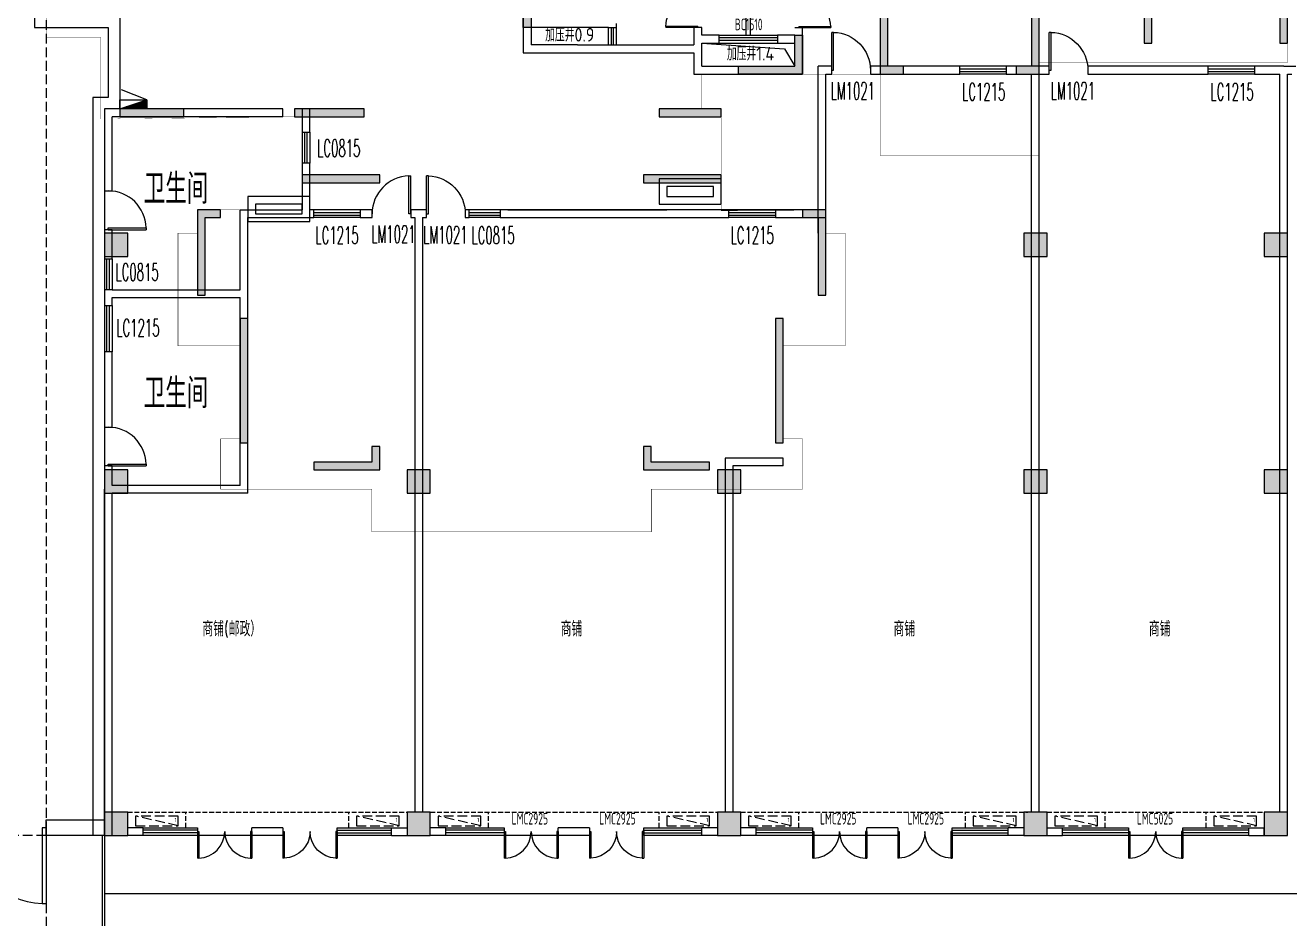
# Model space of a CAD drawing. Header units: millimetres. Extents: x 36720183 to 38160956, y 58934012 to 60388477.
# Drawn here: x 37524127 to 37556717, y 59273601 to 59296624 of the extents above; entities that cross this region are included whole.
import ezdxf

# ---------------------------------------------------------------- set-up
doc = ezdxf.new("R2010")
doc.units = ezdxf.units.MM
doc.header["$LTSCALE"] = 1000
doc.header["$MEASUREMENT"] = 0
doc.linetypes.add('DASH', pattern=[0.35, 0.25, -0.1])
for name, color, linetype in [('@YL', 2, 'Continuous'), ('@围墙', 5, 'Continuous'), ('@填充', 8, 'Continuous'), ('@铺装', 2, 'Continuous'), ('C_Wall', 6, 'Continuous'), ('COLUMN', 9, 'Continuous'), ('CURTWALL', 4, 'Continuous'), ('DIM_LEAD', 3, 'Continuous'), ('PUB_DIM', 3, 'Continuous'), ('PUB_HATCH', 8, 'Continuous'), ('PUB_TEXT', 7, 'Continuous'), ('TEXT', 1, 'Continuous'), ('WALL', 4, 'Continuous'), ('WINDOW', 2, 'Continuous'), ('WINDOW_TEXT', 3, 'Continuous'), ('扑救面', 2, 'Continuous'), ('水X-EQU', 200, 'Continuous'), ('空调', 115, 'Continuous'), ('空调机位', 7, 'Continuous'), ('首层轮廓', 6, 'Continuous')]:
    doc.layers.add(name, color=color, linetype=linetype)
doc.layers.add('水管井及降板', color=3, linetype='Continuous', plot=False)
doc.styles.add('_TCH_WINDOW', font='SIMPLEX.shx', dxfattribs={"width": 0.7, "height": 3.5, "bigfont": 'GBCBIG.shx'})
doc.styles.get("Standard").update_dxf_attribs({"font": 'gbenor.shx', "bigfont": 'gbcbig.shx'})

# ---------------------------------------------------------------- blocks, each defined once
blk = doc.blocks.new('A$C0E546E4F')
at = {"layer": '水X-EQU'}
h = blk.add_hatch(dxfattribs=at)
h.set_pattern_fill('ANSI31', color=256, scale=80, style=0)
h.set_pattern_definition([(45, (-34231878.30926008, -36246077.90158475), (-7.071067811865475, 7.071067811865476), [])])
h.paths.add_polyline_path([(0, 240), (0, 0), (699.9999999925494, 0)])
for p, q in [((0, 240), (659.3427238762379, 493.2282912358642)), ((699.9999999925494, 0), (0, 240))]:
    blk.add_line(p, q, dxfattribs=at)
blk.add_lwpolyline([(0, 240), (0, 0), (699.9999999925494, 0), (699.9999999925494, 240)], close=True, dxfattribs=at)
blk = doc.blocks.new('$DorLib2D$00000001')
for p, q in [((0.45, 0.9750000000000001), (0.5000000000000002, 0.9750000000000001)), ((0.45, 0), (0.45, 0.9750000000000001)), ((0.5, 0), (0.5, 0.9750000000000001)), ((0.5, 0), (0.45, 0))]:
    blk.add_line(p, q)
at = {"lineweight": 13}
blk.add_arc((0.475, 0), 0.975, 91.4692835813538, 180, dxfattribs=at)
blk = doc.blocks.new('$TCHSYS$WIN2D')
for p, q in [((-0.5, 0.5), (0.5, 0.5)), ((0.5, 0.1666666666666666), (-0.5, 0.1666666666666666)), ((0.5, -0.1666666666666667), (-0.5, -0.1666666666666667)), ((-0.4999999999999999, -0.5), (0.5, -0.5))]:
    blk.add_line(p, q)
blk = doc.blocks.new('_FZH')
blk.add_lwpolyline([(-0.499999999992724, -0.4999999999854481), (0.499999999992724, -0.4999999999854481), (0.499999999992724, 0.5000000000145519), (-0.499999999992724, 0.5000000000145519)], close=True)
at = {"layer": 'PUB_HATCH'}
blk.add_solid([(-0.499999999992724, -0.4999999999854481), (0.499999999992724, -0.4999999999854481), (-0.499999999992724, 0.5000000000145519), (0.499999999992724, 0.5000000000145519)], dxfattribs=at)
blk = doc.blocks.new('$DorLib2D$00000002')
for p, q in [((-0.5, -5.684341886080802e-17), (-0.5000000000000007, 0.4875)), ((-0.4750000000000007, 0.4875), (-0.5000000000000007, 0.4875)), ((-0.475, -2.842170943040401e-17), (-0.4750000000000007, 0.4875)), ((0.475, -2.842170943040401e-17), (0.4750000000000007, 0.4875)), ((0.4750000000000007, 0.4875), (0.5000000000000007, 0.4875)), ((0.5, -5.684341886080802e-17), (0.5000000000000007, 0.4875)), ((-0.5, -5.684341886080802e-17), (-0.475, -2.842170943040401e-17)), ((0.5, -5.684341886080802e-17), (0.475, -2.842170943040401e-17))]:
    blk.add_line(p, q)
at = {"lineweight": 13}
for centre, start, end in [((-0.4875, -4.263256414560601e-17), 0, 88.53071641864632), ((0.4875, -4.263256414560601e-17), 91.4692835813537, 180)]:
    blk.add_arc(centre, 0.4875, start, end, dxfattribs=at)
blk = doc.blocks.new('56d34')
at = {"layer": '@铺装', "color": 2, "ltscale": 0.2}
blk.add_line((526097.2758195428, 15768.51332169771), (524697.2757823272, 15768.51332169771), dxfattribs=at)
at = {"layer": 'CURTWALL', "color": 2}
for p, q in [((523197.2758195428, 15968.51323900372), (524697.275724764, 15968.5132465139)), ((524697.2754122643, 15901.84660857916), (523197.2758195428, 15901.84657233953)), ((524697.2754122643, 15835.1798844412), (523197.2758195428, 15835.1799056679)), ((524697.275724764, 15768.5132465139), (523197.2758195428, 15768.51323900372)), ((524697.275724764, 15968.5132465139), (524697.275724764, 15768.5132465139)), ((526097.2758195428, 15768.51323900372), (526097.2758195428, 15968.51323900372)), ((526897.2405093564, 15968.51323900372), (526897.2405093564, 15768.51323900372)), ((528297.2404122679, 15768.5132465139), (528297.2404122679, 15968.5132465139)), ((528297.2404122679, 15968.5132465139), (529797.2405093564, 15968.51323900372)), ((528297.2404122679, 15901.84652237594), (529797.2405093564, 15901.84657233953)), ((528297.2404122679, 15835.17997065187), (529797.2405093564, 15835.1799056679)), ((529797.2405093564, 15768.51323900372), (528297.2404122679, 15768.5132465139))]:
    blk.add_line(p, q, dxfattribs=at)
at = {"layer": 'WALL', "color": 0}
for p, q in [((523197.2758197663, 15768.51323900372), (523197.2758193193, 15968.51323900372)), ((529797.2405093564, 15768.51323900372), (529797.2405093564, 15968.51323900372))]:
    blk.add_line(p, q, dxfattribs=at)
at = {"layer": 'WALL'}
for p, q in [((526897.2405093564, 15968.51323900372), (526097.2758195428, 15968.51323900372)), ((526897.2405093564, 15768.51332169771), (526097.2758195428, 15768.51332169771))]:
    blk.add_line(p, q, dxfattribs=at)
at = {"layer": '空调', "color": 0, "linetype": 'DASH', "ltscale": 0.5}
for p, q in [((522797.2758198855, 16368.42236685753), (530197.2758199153, 16368.42236685753)), ((524297.2758198855, 15968.42236688733), (524297.2758198855, 16368.42236685753)), ((528697.2758197216, 15968.42236688733), (528697.2758197216, 16368.42236685753))]:
    blk.add_line(p, q, dxfattribs=at)
at = {"layer": '空调机位', "linetype": 'DASH'}
for points in [[(524097.2758200765, 16018.42236690223), (524097.2758200169, 16268.42236673832), (522997.2758200318, 16268.42236675322), (522997.2758201286, 16018.42236667871)], [(529997.2758199126, 16018.42236581445), (529997.275819853, 16268.42236565053), (528897.2758198678, 16268.42236566544), (528897.2758199647, 16018.42236559093)]]:
    blk.add_lwpolyline(points, close=True, dxfattribs=at)
for points in [[(524097.2758200765, 16018.42236690223), (522997.2758200169, 16268.42236672342)], [(529997.2758199126, 16018.42236581445), (528897.275819853, 16268.42236563563)]]:
    blk.add_lwpolyline(points, dxfattribs=at)
at = {"layer": 'WINDOW', "color": 0, "xscale": -1400, "yscale": -1400, "zscale": 1400}
blk.add_blockref('$DorLib2D$00000002', (525397.2758195428, 15868.51323900372), dxfattribs=at)
at = {"layer": 'WINDOW', "color": 0, "xscale": -1400, "yscale": 1400, "zscale": 1400, "rotation": 180}
blk.add_blockref('$DorLib2D$00000002', (527597.2405093564, 15868.51323900372), dxfattribs=at)
at = {"layer": 'PUB_TEXT', "color": 0}
for p in [(524002.6503687426, 16115.60670714825), (529902.6503685787, 16115.60670606047)]:
    blk.add_text('1', height=105, dxfattribs=at).set_placement(p)
at = {"layer": 'WINDOW_TEXT', "width": 0.7}
for p in [(524894.2726606159, 16051.08696593817), (527152.2726606159, 16051.08696593817)]:
    blk.add_text('LMC2925', height=300, dxfattribs=at).set_placement(p)
blk = doc.blocks.new('54s32s')
at = {"layer": '@铺装', "color": 2, "ltscale": 0.2}
blk.add_line((423405.9337053127, 143425.8900792757), (422005.933668097, 143425.8900792757), dxfattribs=at)
at = {"layer": 'CURTWALL', "color": 2}
for p, q in [((420305.9337053127, 143625.8899965817), (422005.9339226983, 143625.8899738574)), ((422005.933644814, 143559.2233731085), (420305.9337053127, 143559.2233299175)), ((422005.933644814, 143492.5566723654), (420305.9337053127, 143492.5566632459)), ((422005.9339226983, 143425.8899716148), (420305.9337053127, 143425.8899965817)), ((422005.9339226983, 143625.8899738574), (422005.9339226983, 143425.8899716148)), ((423405.9336101986, 143425.8899716148), (423405.9336101986, 143625.8899738574)), ((423405.9336101986, 143625.8899738574), (425105.9122440978, 143625.889996578)), ((425105.9122440978, 143559.2233299138), (423405.9336291156, 143559.2233731085)), ((425105.9122440978, 143492.5566632422), (423405.9336291156, 143492.5566723654)), ((425105.9122440978, 143425.889996578), (423405.9336101986, 143425.8899716148))]:
    blk.add_line(p, q, dxfattribs=at)
at = {"layer": 'WALL'}
for p, q in [((419905.9337052084, 143625.8899956727), (420305.9337050891, 143625.8899965817)), ((419905.9337056554, 143425.8899956727), (419905.9337052084, 143625.8899956727)), ((419905.9337056554, 143425.8899956727), (420305.9337055362, 143425.8899965817)), ((425105.9122440978, 143625.8899824442), (425505.9475546568, 143625.8899824517)), ((425105.9122440978, 143425.8899824442), (425505.9475546568, 143425.8899824517)), ((425505.9475546568, 143425.8899824517), (425505.9475546568, 143625.8899824517))]:
    blk.add_line(p, q, dxfattribs=at)
at = {"layer": 'WALL', "color": 0}
for p, q in [((420305.9337055362, 143425.8899965817), (420305.9337050891, 143625.8899965817)), ((425105.9122440978, 143425.8899824442), (425105.9122440978, 143625.8899824442))]:
    blk.add_line(p, q, dxfattribs=at)
at = {"layer": '空调', "color": 0, "linetype": 'DASH', "ltscale": 0.5}
for p, q in [((419905.9337053127, 144025.8899823809), (425505.9475546568, 144025.8899844484)), ((421405.9337053127, 143625.8899824107), (421405.9337053127, 144025.8899823809)), ((424005.7784606903, 143625.889982407), (424005.7784606903, 144025.8899823772))]:
    blk.add_line(p, q, dxfattribs=at)
at = {"layer": '空调机位', "linetype": 'DASH'}
for points in [[(421205.9337055087, 143675.8899824265), (421205.9337054491, 143925.8899822626), (420105.933705464, 143925.8899822775), (420105.9337055609, 143675.889982203)], [(425305.7784608863, 143675.889981335), (425305.7784608267, 143925.8899811711), (424205.7784608416, 143925.889981186), (424205.7784609385, 143675.8899811115)]]:
    blk.add_lwpolyline(points, close=True, dxfattribs=at)
for points in [[(421205.9337055087, 143675.8899824265), (420105.9337054491, 143925.8899822477)], [(425305.7784608863, 143675.889981335), (424205.7784608267, 143925.8899811562)]]:
    blk.add_lwpolyline(points, dxfattribs=at)
at = {"layer": 'WINDOW', "color": 0, "xscale": 1400, "yscale": 1400, "zscale": 1400, "rotation": 180}
blk.add_blockref('$DorLib2D$00000002', (422705.9337053201, 143525.8899965817), dxfattribs=at)
at = {"layer": 'PUB_TEXT', "color": 0}
for p in [(421111.3082541749, 143773.0743226726), (425211.1530095525, 143773.0743215811)]:
    blk.add_text('1', height=105, dxfattribs=at).set_placement(p)
at = {"layer": 'WINDOW_TEXT', "width": 0.7}
blk.add_text('LMC5025', height=300, dxfattribs=at).set_placement((422219.430546043, 143708.1815150182))
blk = doc.blocks.new('A$C7A871CF6')
at = {"layer": 'C_Wall'}
for points in [[(-11599.99999925494, 9800), (-9899.999998701736, 9800), (-9899.999998701736, 9600), (-11599.99999925494, 9600)], [(-3699.999999998836, 9800.000000280095), (-1999.999999441206, 9800.000000280095), (-1999.999999441206, 9600.000000280095), (-3699.999999998836, 9600.000000280095)], [(-12800.04305876791, 9100.000000190921), (-12799.99999888241, 6300), (-12999.99999888241, 6300), (-13000.04305876791, 9100.000000190921)], [(-599.9999998137355, 9100.000000280794), (-599.999999627471, 6300.000000280095), (-799.999999627471, 6300.000000280095), (-799.9999998137355, 9100.000000280794)], [(-6700, 6599.995026633609), (-6700, 3599.995026633609), (-6899.999618530273, 3599.995026633609), (-6899.999618530273, 6599.995026633609)], [(-14100.04267655313, 3799.906525810715), (-13700.04267655313, 3799.906525810715), (-13700.04267655313, 3599.906525810715), (-14300.04267655313, 3599.906525810715), (-14299.94353091344, 5999.999999955297), (-14099.94353091344, 5999.999999955297)], [(500.0000001862645, 6000.000000373228), (700.0000001862645, 6000.000000373228), (700.0000001862645, 3600.000000324799), (100.0005723908544, 3600.000000324799), (100.0005723908544, 3800.000000324799), (500.0000001862645, 3800.000000324799)], [(-1500.000000465196, 1600.000000231666), (-2200, 1600.000000231666), (-2200, 1200.000000138534), (-1500.000000465196, 1200.000000138534)], [(-17399.91464354144, 1300.005354961846), (-17400.00000000047, -1499.999806847656), (-17600.00000000047, -1499.999806847656), (-17599.91464354144, 1300.005354961846)], [(-12899.95002746582, 1299.98548999941), (-12899.95002746582, -350.0145100005902), (-13099.95002746582, -350.0145100005902), (-13099.95002746582, 1099.98548999941), (-13750.00273324549, 1099.995026977267), (-13750.00273324549, 1299.995026977267)], [(199.9588014557958, -800.0099465602543), (-0.04119854420423508, -800.0099465602543), (0, 0), (-1999.99988079071, 0), (-1999.999999813735, -699.9998092651367), (-2199.999993853271, -700), (-2199.999874830246, 0), (-2200.000005960464, 200), (-2000.000011920929, 200), (200, 200)], [(1900.085067749023, 300.084672128316), (2500.08544921875, 300.084672128316), (2500.08544921875, 100.084672128316), (2100.085639939643, 100.0843564292882), (2100.08659362793, -1350.003638113383), (1900.08659362793, -1350.004782522563)], [(5499.999618530273, 300.084672128316), (6100.000381469727, 300.084672128316), (6100.000381469727, -1349.915137136821), (5899.999618530273, -1349.915137136821), (5899.999618530273, 100.084672128316), (5499.999618530273, 100.084672128316)], [(-4199.999999813735, -299.9998092651367), (-4199.999618344009, -899.9996185302734), (-4399.999618344009, -899.9998092651367), (-4399.999809078872, -499.9998092651367), (-7000.000190548599, -499.9998092651367), (-7000.000190548599, -299.9998092651367)], [(9000.085448601749, -499.9950292559806), (9000.085448601749, -2149.995029255981), (8800.085448601749, -2149.995029255981), (8800.085448601749, -499.9950292559806)], [(-19300.08354187012, -1499.919333303813), (-19300.08354187012, -2949.919214094523), (-19500.08354187012, -2949.919214094523), (-19500.08354187012, -1299.919333303813), (-18900.08354187012, -1299.919333303813), (-18900.08354187012, -1499.919333303813)], [(-9300.000395474024, -1500.000728959218), (-9300.000395474024, -1100.000728959218), (-9500.000395474024, -1100.000728959218), (-9500.000395474024, -1700.000728959218), (-7850.00039817486, -1700.000728400424), (-7850.00039817486, -1500.000212129671)], [(12499.99999981397, -1499.995006116806), (12500.08583050221, -3149.994910749374), (12300.08583050221, -3149.994910749374), (12299.99999981397, -1499.995006116806)], [(-1.192092895507812e-05, -2599.999999768334), (-1.192092895507812e-05, -4999.999904400902), (199.999988079071, -4999.999904400902), (199.999988079071, -2599.999999768334)], [(-19299.98843565327, -3750.005110627273), (-19299.98843565327, -5400.004967576126), (-19499.98843565327, -5400.004967576126), (-19499.98843565327, -3750.005110627273)], [(-15800.08506774902, -3750.005065875594), (-15800.08506774902, -5400.004970508162), (-16000.08506774902, -5400.004970508162), (-16000.08506774902, -3750.005065875594)], [(12500.08583068848, -4100.09004100645), (12300.08583068848, -4100.09004100645), (12300.08583068848, -4500.09004100645), (10400.08506774902, -4500.09004100645), (10400.08506774902, -4700.09004100645), (12500.08583068848, -4700.09004100645)], [(-12900.08201599121, -5999.999618528644), (-12500.08506774902, -5999.999618528644), (-12500.08506774902, -6199.999618528644), (-13100.08506774902, -6199.999618528644), (-13100.00305101322, -4550.000047683716), (-12900.00305101322, -4549.998331069946)], [(-9199.999999254476, -4550.081609734567), (-8999.999999254476, -4550.081609734567), (-8999.999999254476, -6200.000190733001), (-9599.999999254476, -6200.000190733001), (-9599.999999254476, -6000.000190733001), (-9199.999999254476, -6000.000190733001)], [(-6800.000189989805, -6000.000381424092), (-6800.000189989805, -5199.999994691927), (-7000.000189989805, -5199.999994691927), (-7000.000189989805, -6200.000381424092), (-5350.000192690641, -6200.000380865298), (-5350.000192690641, -5999.999864594312)], [(-4899.999809265137, -7100.0045917877), (-3300, -7100.0045917877), (-3300, -7300.0045917877), (-4899.999809265137, -7300.0045917877)], [(4299.999618530273, -7100.0045917877), (6100.08544921875, -7100.0045917877), (6100.08544921875, -7300.0045917877), (4299.999618530273, -7300.0045917877)], [(8950.000000372529, -7100.0045917877), (10600.00000037253, -7100.0045917877), (10600.00000037253, -7300.0045917877), (8950.000000372529, -7300.0045917877)], [(-4899.999809265137, -8800.0045917877), (-2899.999952316284, -8800.0045917877), (-2899.999952316284, -9000.0045917877), (-4899.999809265137, -9000.0045917877)], [(3900, -8800.0045917877), (5899.999618530273, -8800.0045917877), (5899.999618530273, -9000.0045917877), (3900, -9000.0045917877)], [(-7599.999618530273, -9700.004210317973), (-7000.000011920929, -9700.004210317973), (-7000.000011920929, -9900.004210317973), (-7399.999618530273, -9900.004210317973), (-7399.999999441206, -11900.0049733019), (-7599.999999441206, -11900.0049733019)], [(8599.999618530273, -9700.004210317973), (8599.999618530273, -11900.0049733019), (8399.999618530273, -11900.0049733019), (8399.999618530273, -9900.004210317973), (8000.003039836884, -9900.004210317973), (8000.003039836884, -9700.004210317973)], [(-6300, -12500.00421031797), (-6300, -15700.00497325719), (-6500, -15700.00497325719), (-6500, -12500.00421031797)], [(7499.999618530273, -12500.00421031797), (7500.004196166992, -15700.00497325719), (7300.004196166992, -15700.00497325719), (7299.999618530273, -12500.00421031797)], [(-2900.000011920929, -16400.00497325743), (-4600.000011175871, -16400.00497325743), (-4600.000011175871, -16200.00497325719), (-3100.000011920929, -16200.00497325743), (-3100.000011920929, -15800.00421031797), (-2900.000011920929, -15800.00421031797)], [(4099.999988079071, -16200.00497325743), (5599.9999884516, -16200.00497325743), (5599.9999884516, -16400.00497325743), (3899.999988079071, -16400.00497325743), (3899.999988079071, -15800.00421031797), (4099.999988079071, -15800.00421031797)]]:
    blk.add_hatch(color=256, dxfattribs=at).paths.add_polyline_path(points)
for points in [[(-11599.99999925494, 9800), (-9899.999998701736, 9800), (-9899.999998701736, 9600), (-11599.99999925494, 9600)], [(-3699.999999998836, 9800.000000280095), (-1999.999999441206, 9800.000000280095), (-1999.999999441206, 9600.000000280095), (-3699.999999998836, 9600.000000280095)], [(-12800.04305876791, 9100.000000190921), (-12799.99999888241, 6300), (-12999.99999888241, 6300), (-13000.04305876791, 9100.000000190921)], [(-599.9999998137355, 9100.000000280794), (-599.999999627471, 6300.000000280095), (-799.999999627471, 6300.000000280095), (-799.9999998137355, 9100.000000280794)], [(-6700, 6599.995026633609), (-6700, 3599.995026633609), (-6899.999618530273, 3599.995026633609), (-6899.999618530273, 6599.995026633609)], [(-14100.04267655313, 3799.906525810715), (-13700.04267655313, 3799.906525810715), (-13700.04267655313, 3599.906525810715), (-14300.04267655313, 3599.906525810715), (-14299.94353091344, 5999.999999955297), (-14099.94353091344, 5999.999999955297)], [(500.0000001862645, 6000.000000373228), (700.0000001862645, 6000.000000373228), (700.0000001862645, 3600.000000324799), (100.0005723908544, 3600.000000324799), (100.0005723908544, 3800.000000324799), (500.0000001862645, 3800.000000324799)], [(-1500.000000465196, 1600.000000231666), (-2200, 1600.000000231666), (-2200, 1200.000000138534), (-1500.000000465196, 1200.000000138534)], [(-17399.91464354144, 1300.005354961846), (-17400.00000000047, -1499.999806847656), (-17600.00000000047, -1499.999806847656), (-17599.91464354144, 1300.005354961846)], [(-12899.95002746582, 1299.98548999941), (-12899.95002746582, -350.0145100005902), (-13099.95002746582, -350.0145100005902), (-13099.95002746582, 1099.98548999941), (-13750.00273324549, 1099.995026977267), (-13750.00273324549, 1299.995026977267)], [(-4199.999999813735, -299.9998092651367), (-4199.999618344009, -899.9996185302734), (-4399.999618344009, -899.9998092651367), (-4399.999809078872, -499.9998092651367), (-7000.000190548599, -499.9998092651367), (-7000.000190548599, -299.9998092651367)], [(9000.085448601749, -499.9950292559806), (9000.085448601749, -2149.995029255981), (8800.085448601749, -2149.995029255981), (8800.085448601749, -499.9950292559806)], [(-19300.08354187012, -1499.919333303813), (-19300.08354187012, -2949.919214094523), (-19500.08354187012, -2949.919214094523), (-19500.08354187012, -1299.919333303813), (-18900.08354187012, -1299.919333303813), (-18900.08354187012, -1499.919333303813)], [(-9300.000395474024, -1500.000728959218), (-9300.000395474024, -1100.000728959218), (-9500.000395474024, -1100.000728959218), (-9500.000395474024, -1700.000728959218), (-7850.00039817486, -1700.000728400424), (-7850.00039817486, -1500.000212129671)], [(12499.99999981397, -1499.995006116806), (12500.08583050221, -3149.994910749374), (12300.08583050221, -3149.994910749374), (12299.99999981397, -1499.995006116806)], [(-19299.98843565327, -3750.005110627273), (-19299.98843565327, -5400.004967576126), (-19499.98843565327, -5400.004967576126), (-19499.98843565327, -3750.005110627273)], [(-15800.08506774902, -3750.005065875594), (-15800.08506774902, -5400.004970508162), (-16000.08506774902, -5400.004970508162), (-16000.08506774902, -3750.005065875594)], [(-12900.08201599121, -5999.999618528644), (-12500.08506774902, -5999.999618528644), (-12500.08506774902, -6199.999618528644), (-13100.08506774902, -6199.999618528644), (-13100.00305101322, -4550.000047683716), (-12900.00305101322, -4549.998331069946)], [(-9199.999999254476, -4550.081609734567), (-8999.999999254476, -4550.081609734567), (-8999.999999254476, -6200.000190733001), (-9599.999999254476, -6200.000190733001), (-9599.999999254476, -6000.000190733001), (-9199.999999254476, -6000.000190733001)], [(-6800.000189989805, -6000.000381424092), (-6800.000189989805, -5199.999994691927), (-7000.000189989805, -5199.999994691927), (-7000.000189989805, -6200.000381424092), (-5350.000192690641, -6200.000380865298), (-5350.000192690641, -5999.999864594312)], [(-4899.999809265137, -7100.0045917877), (-3300, -7100.0045917877), (-3300, -7300.0045917877), (-4899.999809265137, -7300.0045917877)], [(4299.999618530273, -7100.0045917877), (6100.08544921875, -7100.0045917877), (6100.08544921875, -7300.0045917877), (4299.999618530273, -7300.0045917877)], [(8950.000000372529, -7100.0045917877), (10600.00000037253, -7100.0045917877), (10600.00000037253, -7300.0045917877), (8950.000000372529, -7300.0045917877)], [(-4899.999809265137, -8800.0045917877), (-2899.999952316284, -8800.0045917877), (-2899.999952316284, -9000.0045917877), (-4899.999809265137, -9000.0045917877)], [(3900, -8800.0045917877), (5899.999618530273, -8800.0045917877), (5899.999618530273, -9000.0045917877), (3900, -9000.0045917877)], [(-6300, -12500.00421031797), (-6300, -15700.00497325719), (-6500, -15700.00497325719), (-6500, -12500.00421031797)], [(7499.999618530273, -12500.00421031797), (7500.004196166992, -15700.00497325719), (7300.004196166992, -15700.00497325719), (7299.999618530273, -12500.00421031797)], [(-2900.000011920929, -16400.00497325743), (-4600.000011175871, -16400.00497325743), (-4600.000011175871, -16200.00497325719), (-3100.000011920929, -16200.00497325743), (-3100.000011920929, -15800.00421031797), (-2900.000011920929, -15800.00421031797), (-2900.000011920929, -16400.00497325743)]]:
    blk.add_lwpolyline(points, close=True, dxfattribs=at)
for points in [[(199.9588014557958, -800.0099465602543), (-0.04119854420423508, -800.0099465602543), (0, 0), (-1999.99988079071, 0), (-1999.999999813735, -699.9998092651367), (-2199.999993853271, -700), (-2199.999874830246, 0), (-2200.000005960464, 200), (-2000.000011920929, 200), (-2000.000011920929, 200), (200, 200), (199.9588014557958, -800.0099465602543)], [(1900.085067749023, 300.084672128316), (2500.08544921875, 300.084672128316), (2500.08544921875, 100.084672128316), (2100.085639939643, 100.0843564292882), (2100.08659362793, -1350.003638113383), (1900.08659362793, -1350.004782522563), (1900.085067749023, 300.084672128316)], [(5499.999618530273, 300.084672128316), (6100.000381469727, 300.084672128316), (6100.000381469727, -1349.915137136821), (5899.999618530273, -1349.915137136821), (5899.999618530273, 100.084672128316), (5499.999618530273, 100.084672128316), (5499.999618530273, 300.084672128316)], [(-1.192092895507812e-05, -2599.999999768334), (-1.192092895507812e-05, -4999.999904400902), (199.999988079071, -4999.999904400902), (199.999988079071, -2599.999999768334), (-1.192092895507812e-05, -2599.999999768334)], [(12500.08583068848, -4100.09004100645), (12300.08583068848, -4100.09004100645), (12300.08583068848, -4500.09004100645), (10400.08506774902, -4500.09004100645), (10400.08506774902, -4700.09004100645), (12500.08583068848, -4700.09004100645), (12500.08583068848, -4100.09004100645)], [(-7599.999618530273, -9700.004210317973), (-7000.000011920929, -9700.004210317973), (-7000.000011920929, -9900.004210317973), (-7399.999618530273, -9900.004210317973), (-7399.999999441206, -11900.0049733019), (-7599.999999441206, -11900.0049733019), (-7599.999618530273, -9700.004210317973)], [(8599.999618530273, -9700.004210317973), (8599.999618530273, -11900.0049733019), (8399.999618530273, -11900.0049733019), (8399.999618530273, -9900.004210317973), (8000.003039836884, -9900.004210317973), (8000.003039836884, -9700.004210317973), (8599.999618530273, -9700.004210317973)], [(4099.999988079071, -16200.00497325743), (5599.9999884516, -16200.00497325743), (5599.9999884516, -16400.00497325743), (3899.999988079071, -16400.00497325743), (3899.999988079071, -15800.00421031797), (4099.999988079071, -15800.00421031797), (4099.999988079071, -16200.00497325743)]]:
    blk.add_lwpolyline(points, dxfattribs=at)
blk = doc.blocks.new('$DorLib2D$00000225')
at = {"color": 0}
for p, q in [((0.4750000000000032, -0.001447885298549778), (0.4750000000000032, 0.7521225008925327)), ((0.4750000000000032, 0.7521225008925327), (0.5000000000000036, 0.7521225008925363)), ((0.5000000000000036, -0.001447885298549778), (0.5000000000000036, 0.7521225008925363)), ((-0.4999999999999982, -3.552713678800501e-15), (-0.5, 0.252035990386009)), ((-0.4750000000000014, 0.252035990386009), (-0.5, 0.252035990386009)), ((-0.4749999999999996, -3.552713678800501e-15), (-0.4750000000000014, 0.252035990386009)), ((-0.4749999999999996, -3.552713678800501e-15), (-0.4999999999999947, -3.552713678800501e-15)), ((0.4750000000000032, -0.001447885298549778), (0.4999999999999929, -0.001447885298549778))]:
    blk.add_line(p, q, dxfattribs=at)
for centre, radius, start, end in [((0.5046168020419071, -0.001920809357812914), 0.7546247204382253, 92.24926861260724, 179.7237749158362), ((-0.5007908120542499, 0.002572563917482285), 0.2507930763238999, 359.7898704778746, 84.09743784757413)]:
    blk.add_arc(centre, radius, start, end, dxfattribs=at)
blk = doc.blocks.new('553443')
at = {"layer": 'WALL'}
for p, q in [((705022.991600763, -901401.3232858074), (705022.991600763, -900709.6513814)), ((705022.991600763, -900709.6513814), (705142.9916008748, -900709.6513814)), ((705142.9916008748, -900709.6513814), (705142.9916008748, -904259.6513813068)), ((705022.991600763, -904259.6513813068), (705022.991600763, -901513.7232185048)), ((703682.9916018434, -902959.6513812584), (703882.9916020297, -902959.6513812584)), ((706482.9916007258, -902959.6513812584), (706282.9916005395, -902959.6513812584)), ((703882.9916020297, -904059.6513813515), (703682.9916018434, -904059.6513813515)), ((706282.9916005395, -904059.6513813515), (706482.9916007258, -904059.6513813515))]:
    blk.add_line(p, q, dxfattribs=at)
at = {"layer": 'WINDOW', "yscale": -1100, "zscale": -1100}
for p, xscale, rotation in [((703782.9916024022, -903509.6513813068), 1100, 270), ((706382.991600167, -903509.6513813068), -1100, 90)]:
    blk.add_blockref('$DorLib2D$00000225', p, dxfattribs=dict(at, xscale=xscale, rotation=rotation))
blk = doc.blocks.new('D1D2scpm')
at = {"layer": '@铺装', "color": 6, "ltscale": 0.2}
for p, q in [((36749.9984312728, -188762.52940882), (35349.9983940497, -188762.52940882)), ((52598.49843569845, -188762.5294289812), (51198.49839847535, -188762.5294289812))]:
    blk.add_line(p, q, dxfattribs=at)
at = {"layer": 'CURTWALL', "color": 6}
for p, q in [((33949.9984312728, -188562.529491514), (35349.99833648652, -188562.5294840038)), ((35349.99802399427, -188629.1961219385), (33949.9984312728, -188629.1961581782)), ((35349.99802399427, -188695.8628460765), (33949.9984312728, -188695.8628248498)), ((35349.99833648652, -188562.5294840038), (35349.99833648652, -188762.5294840038)), ((36749.9984312728, -188762.529491514), (36749.9984312728, -188562.529491514)), ((37549.96312107891, -188562.529491514), (37549.96312107891, -188762.529491514)), ((38949.96302399784, -188762.5294840038), (38949.96302399784, -188562.5294840038)), ((38949.96302399784, -188562.5294840038), (40349.96312107891, -188562.529491514)), ((38949.96302399784, -188629.1962081417), (40349.96312107891, -188629.1961581782)), ((38949.96302399784, -188695.8627598658), (40349.96312107891, -188695.8628248498)), ((49749.99843569845, -188562.5295116752), (51198.49834091216, -188562.5295041651)), ((51198.49802841991, -188629.1961420998), (49749.99843569845, -188629.1961783394)), ((51198.49802841991, -188695.8628662378), (49749.99843569845, -188695.8628450111)), ((51198.49834091216, -188562.5295041651), (51198.49834091216, -188762.5295041651)), ((52598.49843569845, -188762.5295116752), (52598.49843569845, -188562.5295116752)), ((53398.46312550455, -188562.5295116752), (53398.46312550455, -188762.5295116752)), ((54798.46302842349, -188762.5295041651), (54798.46302842349, -188562.5295041651)), ((54798.46302842349, -188562.5295041651), (56246.4699267447, -188562.5295116752)), ((54798.46302842349, -188629.196228303), (56246.4699267447, -188629.1961817816)), ((54798.46302842349, -188695.8627800271), (56246.4699267447, -188695.8628405258)), ((35349.99833648652, -188762.5294840038), (33949.9984312728, -188762.529491514)), ((40349.96312107891, -188762.529491514), (38949.96302399784, -188762.5294840038)), ((51198.49834091216, -188762.5295041651), (49749.99843569845, -188762.5295116752)), ((56246.4699267447, -188762.5295116752), (54798.46302842349, -188762.5295041651))]:
    blk.add_line(p, q, dxfattribs=at)
at = {"layer": 'PUB_DIM', "color": 6}
blk.add_lwpolyline([(48346.46821526438, -168341.2665823251), (50479.66953219473, -168488.2872117907), (50746.46821563691, -168941.2665873542)], dxfattribs=at)
at = {"layer": 'WALL', "color": 6}
for p, q in [((43746.46821545064, -162741.2665872127), (43746.46821545064, -168591.266587168)), ((46146.46821489185, -167941.266587168), (46146.46821489185, -167841.2665873095)), ((45146.46821563691, -167941.266587168), (43946.46821563691, -167941.266587168)), ((43946.46821563691, -167941.266587168), (43946.46821563691, -168391.2665872127)), ((45946.46821563691, -167941.266587168), (45146.46821563691, -167941.266587168)), ((45946.46821563691, -167941.266587168), (46146.46821489185, -167941.266587168)), ((48146.46821507812, -167941.2665872574), (48146.46821507812, -168391.2665823251)), ((48346.46821526438, -168141.2665821388), (48346.46821526438, -167941.2665872574)), ((48796.46821545064, -168141.2665821388), (48346.46821526438, -168141.2665821388)), ((48796.46821545064, -168341.2665823251), (48796.46821545064, -168141.2665821388)), ((50746.46821563691, -168141.2665821388), (50296.46821545064, -168141.2665821388)), ((50296.46821545064, -168141.2665821388), (50296.46821545064, -168341.2665823251)), ((50946.46821545064, -169141.2665873095), (50946.46821533144, -167941.2665872574)), ((45146.46821563691, -168391.2665872127), (43946.46821563691, -168391.2665872127)), ((45146.46821563691, -168391.2665872127), (48146.46821507812, -168391.2665872127)), ((45946.46821563691, -168391.2665872127), (46146.46821489185, -168391.2665823251)), ((48346.46821526438, -168341.2665823251), (48796.46821545064, -168341.2665823251)), ((48346.46821526438, -168941.2665821388), (48346.46821526438, -168341.2665823251)), ((50296.46821545064, -168341.2665823251), (50746.46821563691, -168341.2665823251)), ((50746.46821563691, -168941.2665871233), (50746.46821563691, -168341.2665823251)), ((43746.46821545064, -168591.266587168), (48146.46821507812, -168591.266587168)), ((48146.46821507812, -168591.266587168), (48146.46821507812, -169141.2665819451)), ((48146.46821507812, -169141.2665819451), (50946.46821489185, -169141.2665873095)), ((48346.46821526438, -168941.2665821388), (50746.46821563691, -168941.2665871233)), ((51346.32438670099, -173241.3471619561), (51346.32438670099, -168941.2614144683)), ((51696.32462780178, -168941.2614336163), (51346.32438670099, -168941.2614144757)), ((51546.32443508506, -169141.2614413127), (51696.32462780178, -169141.261398755)), ((51546.32443508506, -173441.3471673131), (51546.32443508506, -169141.2615073994)), ((51696.32462780178, -169141.261398755), (51696.32462780178, -168941.2614336163)), ((54996.32462779433, -168941.2614301071), (52696.32462780178, -168941.2614325508)), ((52696.32462780178, -168941.2614325508), (52696.32462780178, -169141.2613987476)), ((52696.32462780178, -169141.2613987476), (54996.32462780178, -169141.2613987252)), ((54996.32462780178, -169141.2613987252), (54996.32462779433, -168941.2614301071)), ((56946.46992595494, -168941.2614085153), (56196.32462780178, -168941.2614288256)), ((56196.32462780178, -168941.2614288256), (56196.32462780178, -169141.2613987178)), ((56196.32462780178, -169141.2613987178), (56846.4699292779, -169141.261441268)), ((56846.46992927045, -188162.3541555256), (56846.4699292779, -169141.2616222873)), ((57299.99837779999, -168941.2613873482), (56946.46992595494, -168941.2614085153)), ((57046.46992402524, -169141.261389181), (57299.99837779999, -169141.2613789439)), ((57046.46992401779, -188162.3541555256), (57046.46992402524, -169141.2616222873)), ((57299.99837779999, -169141.2613789439), (57299.99837779999, -168941.2613873482)), ((61396.2427527979, -168941.2613873333), (58299.99837779999, -168941.2613873333)), ((58299.99837779999, -168941.2613873333), (58299.99837779999, -169141.2613789439)), ((58299.99837779999, -169141.2613789439), (61396.2427527979, -169141.261378929)), ((61396.2427527979, -169141.261378929), (61396.2427527979, -168941.2613873333)), ((63346.38486700505, -168941.2614084929), (62596.2427527979, -168941.2613873184)), ((62596.2427527979, -168941.2613873184), (62596.24275280535, -169141.261378929)), ((62596.24275280535, -169141.261378929), (63246.38487049937, -169141.2613891661)), ((63246.38486969471, -188162.5295062661), (63246.38487052917, -169141.2613891736)), ((63346.38486700505, -168941.2614084929), (63656.55195944756, -168941.2614084929)), ((63446.3848644346, -188162.5295062661), (63446.38486526906, -169141.2614230961)), ((63446.38486523926, -169141.2614230886), (63556.55196302384, -169141.2614230886)), ((37546.38448255509, -170041.3507376388), (32949.99844522774, -170041.3509199545)), ((32949.99844522774, -170041.3506702781), (32949.9984375909, -172152.5147562549)), ((37546.46802471578, -170241.3507607803), (37546.46802471578, -170041.3507607803)), ((38046.29950719327, -170041.3507607803), (38046.2994736284, -170641.4365192279)), ((38246.29950719327, -170041.3507607803), (38046.29950719327, -170041.3507607803)), ((38246.29952307791, -170641.4365192279), (38246.29950719327, -170041.3507607803)), ((35249.99843296409, -170241.3507376388), (33149.99839631468, -170241.3507839143)), ((33149.99838687479, -172152.5147560537), (33149.99840063602, -170241.3507839143)), ((37546.38448255509, -170241.3507376388), (35249.99843296409, -170241.3507376388)), ((38046.2994736284, -170641.4365192279), (38246.29952307791, -170641.4365192279)), ((38246.2995358631, -171441.4365192279), (38046.29947464168, -171441.4365192279)), ((38046.29951047897, -171441.4365192354), (38046.29951047897, -172641.2618128434)), ((38246.29954230785, -172641.2610306516), (38246.29952941835, -171441.4365192279)), ((32949.9984375909, -172152.5147562549), (33149.99838687479, -172152.5147560537)), ((36446.32443801314, -172641.2609668747), (38046.29951047897, -172641.2609647289)), ((36446.32443800569, -174702.5147148967), (36446.32502027601, -172641.2613608688)), ((38346.2994870171, -172641.261055544), (38246.29954876006, -172641.2610306516)), ((38346.29948728532, -172841.2609871179), (38346.2994870171, -172641.261055544)), ((39849.99854951352, -172641.2610513493), (39546.2994870171, -172641.2610521987)), ((39546.2994870171, -172641.2610521987), (39546.29948728532, -172841.2609820291)), ((39849.99854978174, -172841.2609807402), (39849.99854951352, -172641.2610513493)), ((41049.99843406677, -172641.261022836), (40849.99854952097, -172641.2610485628)), ((40849.99854952097, -172641.2610485628), (40849.99854978174, -172841.2609765083)), ((41249.99834511429, -172641.2610371485), (41049.99843427539, -172641.261022836)), ((41249.99834496528, -172841.2610336542), (41249.99834511429, -172641.2610371485)), ((42349.99834512174, -172641.2610374093), (42249.99834511429, -172641.261037387)), ((42249.99834511429, -172641.261037387), (42249.99834497273, -172841.2610344216)), ((42349.99834497273, -172841.2610344961), (42349.99834512174, -172641.2610374093)), ((49046.38459511846, -172641.2610389814), (43149.99865762144, -172641.2610375956)), ((43149.99865762144, -172641.2610375956), (43149.99865747243, -172841.261035122)), ((49046.38459496945, -172841.2610396668), (49046.38459511846, -172641.2610389814)), ((51346.32438670099, -172641.2610252574), (50246.38490761817, -172641.2610392645)), ((50246.38490761817, -172641.2610392645), (50246.38490746915, -172841.2610405907)), ((36646.32443452626, -172841.2611147687), (38146.29950732738, -172841.2610267252)), ((36646.3244138062, -174802.514739342), (36646.32443452626, -172841.2611147687)), ((38146.29950732738, -172841.2610267252), (38346.29948728532, -172841.2609871179)), ((39546.29948728532, -172841.2609820291), (39849.99854978174, -172841.2609807402)), ((40849.99854978174, -172841.2609765083), (40949.99843996018, -172841.2610148415)), ((40949.99843996763, -172841.2610148415), (40949.99843971431, -188162.5295062661)), ((41149.99843841791, -172841.2610225976), (41149.99843816459, -188162.5295062661)), ((41149.99843841046, -172841.2610225976), (41249.99834496528, -172841.2610336542)), ((42249.99834497273, -172841.2610344216), (42349.99834497273, -172841.2610344961)), ((43149.99865747243, -172841.261035122), (49046.38459496945, -172841.2610396668)), ((50246.38490746915, -172841.2610405907), (51546.32443508506, -172841.2610306144)), ((33149.99838789552, -173152.5147560537), (32949.99843861163, -173152.5147562549)), ((32949.99843861163, -173152.5147562549), (32949.99843937159, -173902.5147562549)), ((33149.99838865548, -173902.5147560537), (33149.99838789552, -173152.5147560537)), ((32949.99843937159, -173902.5147562549), (33149.99838865548, -173902.5147560537)), ((33149.99840023369, -174702.5147167519), (32949.9984401837, -174702.5147562549)), ((32949.9984401837, -174702.5147562549), (32949.99843708426, -174802.5147414282)), ((32949.99843708426, -174802.5147414282), (32949.99844460189, -175102.5144437551)), ((33149.99840023369, -174702.5147167519), (36446.32443800569, -174702.5147148967)), ((33149.99841184169, -174902.5147306696), (36446.32440976799, -174902.5147287846)), ((33149.99841264635, -175102.514443554), (33149.99841184169, -174902.5147306696)), ((36446.32440977544, -179741.2617882267), (36446.32440976799, -174902.5147287846)), ((36646.32437713444, -179941.2618041486), (36646.3244138062, -174802.514739342)), ((32949.99844460189, -175102.5144437551), (33149.99841264635, -175102.514443554)), ((33149.99841386825, -176302.5147560537), (32949.99844581634, -176302.5147562549)), ((32949.99844581634, -176302.5147562549), (32949.99844778329, -178241.2616312504)), ((33149.99841582775, -178241.2616310567), (33149.99841386825, -176302.5147560537)), ((32949.99844778329, -178241.2616312504), (33149.99841582775, -178241.2616310567)), ((33149.99841683358, -179241.2616310567), (32949.99844878912, -179241.2616312578)), ((32949.99844878912, -179241.2616312578), (32949.99844218791, -179841.261811763)), ((33149.99841673672, -179741.2617882267), (33149.99841683358, -179241.2616310567)), ((50446.38486421108, -179041.261846453), (48949.99843624234, -179041.2619145215)), ((48949.99843624234, -179041.2619145215), (48949.99843623489, -188162.5294915363)), ((50446.38486421108, -179241.261846453), (49149.99845327437, -179241.2618889436)), ((49149.99845327437, -179241.2618889436), (49149.99845327437, -188162.5294915363)), ((50446.38486421108, -179241.261846453), (50446.38486421108, -179041.261846453)), ((32949.99845881015, -188762.5147798657), (32949.99844126403, -179841.2618116066)), ((36446.32440977544, -179741.2617882267), (33149.99841673672, -179741.2617882267)), ((33149.99844806641, -188762.5147798657), (33149.99845270067, -179941.2618041486)), ((36646.32437713444, -179941.2618041486), (33149.99845270067, -179941.2618041486)), ((33949.99843149632, -188562.529491514), (33549.99843149632, -188562.529491514)), ((33949.99843149632, -188762.529491514), (33949.99843104929, -188562.529491514)), ((37549.96312107891, -188562.529491514), (36749.9984312728, -188562.529491514)), ((40349.96312107891, -188762.529491514), (40349.96312107891, -188562.529491514)), ((40349.96312107891, -188562.529491514), (40749.96312107891, -188562.529491514)), ((41749.99843569845, -188562.5295116752), (41349.99843614548, -188562.5295116752)), ((48749.9984357208, -188562.5295116752), (48349.99843616784, -188562.5295116752)), ((49749.99843569845, -188562.5295116752), (49349.99843614548, -188562.5295116752)), ((49749.99843592197, -188762.5295116752), (49749.99843547493, -188562.5295116752)), ((53398.46312550455, -188562.5295116752), (52598.49843569845, -188562.5295116752)), ((56246.4699267447, -188762.3541555032), (56246.4699267447, -188562.3541555032)), ((56646.46992629766, -188562.3541555032), (56246.4699267447, -188562.3541555032)), ((33949.99843149632, -188762.529491514), (33549.99843149632, -188762.529491514)), ((37549.96312107891, -188762.52940882), (36749.9984312728, -188762.52940882)), ((40349.96312107891, -188762.529491514), (40749.96312107891, -188762.529491514)), ((41749.99843592197, -188762.5295116752), (41349.99843614548, -188762.5295116752)), ((48749.99843594432, -188762.5295116752), (48349.99843616784, -188762.5295116752)), ((49749.99843592197, -188762.5295116752), (49349.99843614548, -188762.5295116752)), ((53398.46312550455, -188762.5294289812), (52598.49843569845, -188762.5294289812)), ((56646.46992652118, -188762.3541555032), (56246.4699267447, -188762.3541555032))]:
    blk.add_line(p, q, dxfattribs=at)
at = {"layer": 'WINDOW', "color": 6}
for p, q in [((45946.46821563691, -168391.2665872127), (45946.46821563691, -167941.266587168)), ((46021.46821563691, -168391.2665872127), (46021.46821563691, -167941.266587168)), ((46071.46821489185, -168391.2665872127), (46071.46821489185, -167941.266587168)), ((46146.46821489185, -168391.2665872127), (46146.46821489185, -167941.266587168)), ((43346.46840552241, -172641.1756763756), (47446.46840544045, -172641.1756763756))]:
    blk.add_line(p, q, dxfattribs=at)
at = {"layer": '水管井及降板', "color": 6, "ltscale": 0.5}
for points in [[(47246.46903149039, -172492.4412143826), (48846.47159861028, -172492.4403101057), (48846.46821489185, -171842.4411013499), (47246.46903149039, -171842.4411013499)], [(47446.46903149039, -172292.4411013499), (48646.47055746615, -172292.4404231384), (48646.46925603598, -172042.4411013499), (47446.46903149039, -172042.4411013499)], [(36646.46883828193, -172942.3799799904), (38246.47140540183, -172942.3790757135), (38246.46802168339, -172292.3798669577), (36646.46883828193, -172292.3798669577)], [(36846.46883828193, -172742.3798669577), (38046.47036425769, -172742.3791887462), (38046.46906282753, -172492.3798669577), (36846.46883828193, -172492.3798669577)]]:
    blk.add_lwpolyline(points, close=True, dxfattribs=at)
at = {"layer": '空调', "color": 6, "linetype": 'DASH', "ltscale": 0.5}
for p, q in [((33549.99843161553, -188162.6203636602), (40749.99843164533, -188162.6203636602)), ((35049.99843161553, -188562.6203636304), (35049.99843161553, -188162.6203636602)), ((39249.99843145162, -188562.6203636304), (39249.99843145162, -188162.6203636602)), ((49349.99843604118, -188162.6203838214), (56749.99843607098, -188162.6203838214)), ((50849.99843604118, -188562.6203837916), (50849.99843604118, -188162.6203838214)), ((55146.50523710996, -188562.4450276196), (55146.50523710996, -188162.4450276494))]:
    blk.add_line(p, q, dxfattribs=at)
at = {"layer": '空调机位', "color": 6, "linetype": 'DASH'}
for points in [[(34849.9984318018, -188512.6203636155), (34849.99843174219, -188262.6203637794), (33749.99843175709, -188262.6203637645), (33749.99843185395, -188512.620363839)], [(40549.99843163788, -188512.6203647032), (40549.99843157828, -188262.6203648672), (39449.99843159318, -188262.6203648522), (39449.99843169004, -188512.6203649268)], [(50649.99843622744, -188512.6203837767), (50649.99843616784, -188262.6203839406), (49549.99843618274, -188262.6203839257), (49549.99843627959, -188512.6203840002)], [(56446.50523729622, -188512.4450286925), (56446.50523723662, -188262.4450288564), (55346.50523725152, -188262.4450288415), (55346.50523734838, -188512.445028916)]]:
    blk.add_lwpolyline(points, close=True, dxfattribs=at)
for points in [[(34849.9984318018, -188512.6203636155), (33749.99843174219, -188262.6203637943)], [(40549.99843163788, -188512.6203647032), (39449.99843157828, -188262.6203648821)], [(50649.99843622744, -188512.6203837767), (49549.99843616784, -188262.6203839555)], [(56446.50523729622, -188512.4450286925), (55346.50523723662, -188262.4450288713)]]:
    blk.add_lwpolyline(points, dxfattribs=at)
at = {"layer": '首层轮廓', "color": 6, "linetype": 'DASH', "const_width": 10}
blk.add_lwpolyline([(31446.38238414377, -164541.2665668204), (31446.46821522713, -168191.2665668204), (32846.46821549535, -168191.2665668204), (32846.46821545064, -170241.2665873095), (38046.46821489185, -170241.3555351049), (38046.46821489185, -172641.2665872201), (35346.46821470559, -172641.2665872201), (35346.47126683593, -173241.2665873989), (34846.46821433306, -173241.2665873989), (34846.46821433306, -176141.2665872201), (36446.47061949223, -176141.2680668607), (36446.46821526438, -178541.2665871233), (35946.46821526438, -178541.2665871233), (35946.46821526438, -179841.266587168), (39846.46822681278, -179841.266587168), (39846.46822681278, -180941.2665872648), (47046.46822625399, -180941.2665872648), (47046.46822625399, -179841.266587168), (50946.46821526438, -179841.266587168), (50946.46821526438, -178541.2665871233), (50446.46821526438, -178541.2665871233), (50446.46821507812, -176141.2665872201), (52046.46821526438, -176141.2665872201), (52046.46821526438, -173241.2665873989), (51546.46821507812, -173241.2665873989), (51546.46821489185, -172641.2658245116), (48846.46821471304, -172641.2709743306), (48846.46821507812, -170041.2662059814), (48346.46821470559, -170041.2662059814), (48346.46821642667, -169141.2665823251), (52946.46821507812, -169141.2665823251), (52946.46821507812, -171241.2663966194), (57046.46821470559, -171241.2663966194), (57046.3828587085, -168841.2663994581), (59746.46821507812, -168841.2663966194), (59946.46821507812, -168841.2663909346), (63446.4566494599, -168841.2102449462), (63446.46821470559, -163691.266439341)], dxfattribs=at)
at = {"layer": 'C_Wall', "color": 6, "xscale": -1}
blk.add_blockref('A$C7A871CF6', (43946.46840618551, -162941.2665874511), dxfattribs=at)
at = {"layer": 'COLUMN', "color": 6, "xscale": 599.9999999767169, "yscale": 599.9999999767169, "zscale": 599.9999999767169}
for p in [(33249.99844643474, -173541.3618766591), (56946.46994143724, -173541.1865406483), (63146.38487578928, -173541.3618913889), (33249.99843524396, -179641.2765102759), (41049.99843989313, -179641.2765250057), (49049.99843989313, -179641.2765102759), (56946.46993024647, -179641.1011742651), (63146.38486459851, -179641.2765250057), (33249.99843151122, -188462.5294915214), (41049.99843616039, -188462.5295062512), (49049.99843616039, -188462.5294915214), (56946.46992651373, -188462.3541555107), (63146.38486086577, -188462.5295062512)]:
    blk.add_blockref('_FZH', p, dxfattribs=at)
at = {"layer": 'CURTWALL', "color": 6}
blk.add_blockref('54s32s', (-362659.4637791589, -332188.244151175), dxfattribs=at)
at = {"layer": 'WALL', "color": 6, "xscale": -1}
blk.add_blockref('553443', (754629.4598158002, 736118.3847940937), dxfattribs=at)
at = {"layer": 'WINDOW', "color": 6}
for name, p, xscale, yscale, zscale in [('$TCHSYS$WIN2D', (49546.46821545064, -168241.2665822357), 1500, 200, 1500), ('$DorLib2D$00000001', (52196.32444172353, -169041.2614085451), -1000, 1000, -1000), ('$DorLib2D$00000001', (57799.99844805896, -169041.2614085153), -1000, 1000, -1000)]:
    blk.add_blockref(name, p, dxfattribs=dict(at, xscale=xscale, yscale=yscale, zscale=zscale))
for name, p, xscale, yscale, zscale, rotation in [('$TCHSYS$WIN2D', (55596.32462780178, -169041.2614085227), 1200, 200, -1200, 180), ('$TCHSYS$WIN2D', (61996.24260345846, -169041.2614085004), 1200, 200, -1200, 180), ('$TCHSYS$WIN2D', (38146.29950719327, -171041.4364940077), 800, 200, -800, 270), ('$DorLib2D$00000001', (40349.99850635976, -172741.2610237747), 1000, 1000, 1000, 7.674174467574942e-08), ('$DorLib2D$00000001', (41749.99836484343, -172741.2610233724), -1000, 1000, -1000, 359.999999955818), ('$DorLib2D$00000001', (33049.99843490124, -172652.5147169083), 1000, 1000, -1000, 270.0000000581269), ('$TCHSYS$WIN2D', (38946.29950719327, -172741.2610256523), -1200, 200, -1200, 7.674173296834397e-08), ('$TCHSYS$WIN2D', (42749.99844641984, -172741.2610241473), 800, 200, -800, 179.9999999558179), ('$TCHSYS$WIN2D', (49646.38483326137, -172741.261029467), -1200, 200, -1200, 359.999999955818), ('$TCHSYS$WIN2D', (33049.99843657762, -174302.5147413537), 800, 200, -800, 270.0000000581269), ('$TCHSYS$WIN2D', (33049.99843799323, -175702.514741309), -1200, 200, -1200, 90.00000005803373), ('$DorLib2D$00000001', (33049.99844107032, -178741.2617882863), 1000, 1000, -1000, 270.0000000580337), ('$DorLib2D$00000002', (36049.9984312728, -188662.529491514), 1400, 1400, 1400, 180), ('$DorLib2D$00000002', (38249.96312107891, -188662.529491514), -1400, 1400, 1400, 180), ('$DorLib2D$00000002', (51898.49843569845, -188662.5295116752), 1400, 1400, 1400, 180), ('$DorLib2D$00000002', (54098.46312550455, -188662.5295116752), -1400, 1400, 1400, 180)]:
    blk.add_blockref(name, p, dxfattribs=dict(at, xscale=xscale, yscale=yscale, zscale=zscale, rotation=rotation))
at = {"layer": '水X-EQU', "color": 6, "xscale": -1, "rotation": 359.9915482665085}
blk.add_blockref('A$C0E546E4F', (34046.95146882534, -170041.4830516055), dxfattribs=at)
at = {"layer": '空调', "color": 6}
blk.add_blockref('56d34', (-481447.2773836255, -204531.042750679), dxfattribs=at)
at = {"layer": 'DIM_LEAD', "color": 6}
for s, p in [('商铺(邮政）', (35477.19668855518, -183632.199150987)), ('商铺', (44710.48028501868, -183632.199150987)), ('商铺', (53289.91585119814, -183632.199150987)), ('商铺', (59871.39914260805, -183632.199150987))]:
    blk.add_text(s, height=385.8156028368795, dxfattribs=at).set_placement(p)
at = {"layer": 'PUB_TEXT', "color": 6}
for s, height, p in [('卫生间', 771.6312056737589, (33962.67262140661, -172485.541359812)), ('卫生间', 771.6312056737589, (33962.67262140661, -177752.4867144451)), ('1', 105, (34755.37298046798, -188415.4360233694)), ('1', 105, (40455.37298030406, -188415.4360244572)), ('1', 105, (50555.37298489362, -188415.4360435307)), ('1', 105, (56351.8797859624, -188415.2606884465))]:
    blk.add_text(s, height=height, dxfattribs=at).set_placement(p)
at = {"layer": 'TEXT', "color": 6}
for s, p in [('加压井0.9', (44310.46080562472, -168303.4854888171)), ('加压井1.4', (48995.23322178423, -168791.3113027737))]:
    blk.add_text(s, height=350, dxfattribs=at).set_placement(p)
at = {"layer": 'WINDOW_TEXT', "color": 6, "width": 0.7}
for s, p in [('BC1510', (49201.12689577043, -168012.6101983264, -131249.8507732469)), ('LMC2925', (51395.49527677149, -188479.9557847381)), ('LMC2925', (53653.49527677149, -188479.9557847381))]:
    blk.add_text(s, height=300, dxfattribs=at).set_placement(p)
at = {"layer": 'WINDOW_TEXT', "color": 6, "style": '_TCH_WINDOW', "width": 0.4941176470588236}
for s, p in [('LM1021', (51666.95856960118, -169799.149340719)), ('LC1215', (55057.51203616709, -169819.9537059814)), ('LM1021', (57339.74131764472, -169799.149340719)), ('LC1215', (61457.43001182377, -169819.9537060037)), ('LC0815', (38434.13879134506, -171273.1066870391)), ('LM1021', (39827.80429019034, -173492.5956567377)), ('LC1215', (38389.14932592958, -173519.9820482433)), ('LM1021', (41166.71473534405, -173508.4783722609)), ('LC0815', (42411.91789074987, -173519.9820482433)), ('LC1215', (49089.23465199769, -173519.8959296122)), ('LC0815', (33235.46870853752, -174466.1969134808)), ('LC1215', (33256.46870853752, -175901.5078997314))]:
    blk.add_text(s, height=446.25, dxfattribs=at).set_placement(p)

msp = doc.modelspace()

# ---------------------------------------------------------------- linework, layer by layer
at = {"color": 8}
for p, q in [((37524561.93542809, 59275945.76555579), (37524561.93542809, 59273995.76555579)), ((37524661.93542809, 59275945.76555579), (37524561.93542809, 59275945.76555579)), ((37524561.93542809, 59275945.76555579), (37524561.93542809, 59273995.76555579)), ((37524661.93542809, 59275945.76555579), (37524561.93542809, 59275945.76555579)), ((37524661.93542809, 59275945.76555579), (37524661.93542809, 59273995.76555579)), ((37524661.93542809, 59275945.76555579), (37524661.93542809, 59273995.76555579)), ((37524561.93542809, 59273995.76555579), (37524661.93542809, 59273995.76555579)), ((37524561.93542809, 59273995.76555579), (37524661.93542809, 59273995.76555579))]:
    msp.add_line(p, q, dxfattribs=at)
at = {"color": 8, "lineweight": 13}
msp.add_arc((37524611.93542809, 59275945.76555579), 1950, 180, 268.5307164185947, dxfattribs=at)
msp.add_arc((37524611.93542809, 59275945.76555579), 1950, 180, 268.5307164185947, dxfattribs=at)
at = {"layer": '@YL'}
for points in [[(37524661.98841537, 59296866.84910364), (37526562.21317802, 59296867.02350273), (37526561.85913524, 59294466.90564291), (37526165.74319243, 59294466.93464336), (37526165.74317816, 59275745.7619991)], [(37526175.28604963, 59273205.53773246), (37526175.28604963, 59275745.77051193)], [(37590365.74845833, 59274245.75579109), (37526165.7484927, 59274245.53770006)]]:
    msp.add_lwpolyline(points, dxfattribs=at)
at = {"layer": '@YL', "color": 8}
msp.add_lwpolyline([(37526113.62256929, 59267802.78861482), (37526113.62256929, 59275745.77051615)], dxfattribs=at)
at = {"layer": '@围墙'}
msp.add_lwpolyline([(37524661.93542809, 59276145.76443266), (37526165.74286535, 59276145.76443266), (37526165.74286535, 59275745.76443265), (37524661.93542809, 59275745.76443265)], close=True, dxfattribs=at)
at = {"layer": '@填充'}
msp.add_lwpolyline([(37524362.07729034, 59310980.19747962), (37524361.98652602, 59296566.82156876), (37526262.16891751, 59296566.99596397), (37526261.90338839, 59294766.92760408), (37525865.74319266, 59294766.95660777), (37525865.74317816, 59275745.76199933)], dxfattribs=at)
at = {"layer": '扑救面', "color": 8, "linetype": 'DASH'}
msp.add_line((37524661.98841478, 59275745.53770162), (37524661.98841478, 59255377.45196681), dxfattribs=at)
msp.add_lwpolyline([(37524662.09172759, 59275745.77051193), (37516662.19503979, 59275745.77051193), (37516662.19503979, 59316703.83828661), (37524662.09172759, 59316703.83828661)], close=True, dxfattribs=at)

# ---------------------------------------------------------------- block references
msp.add_blockref('D1D2scpm', (37493215.74493831, 59464508.28531364))

doc.saveas('drawing.dxf')
